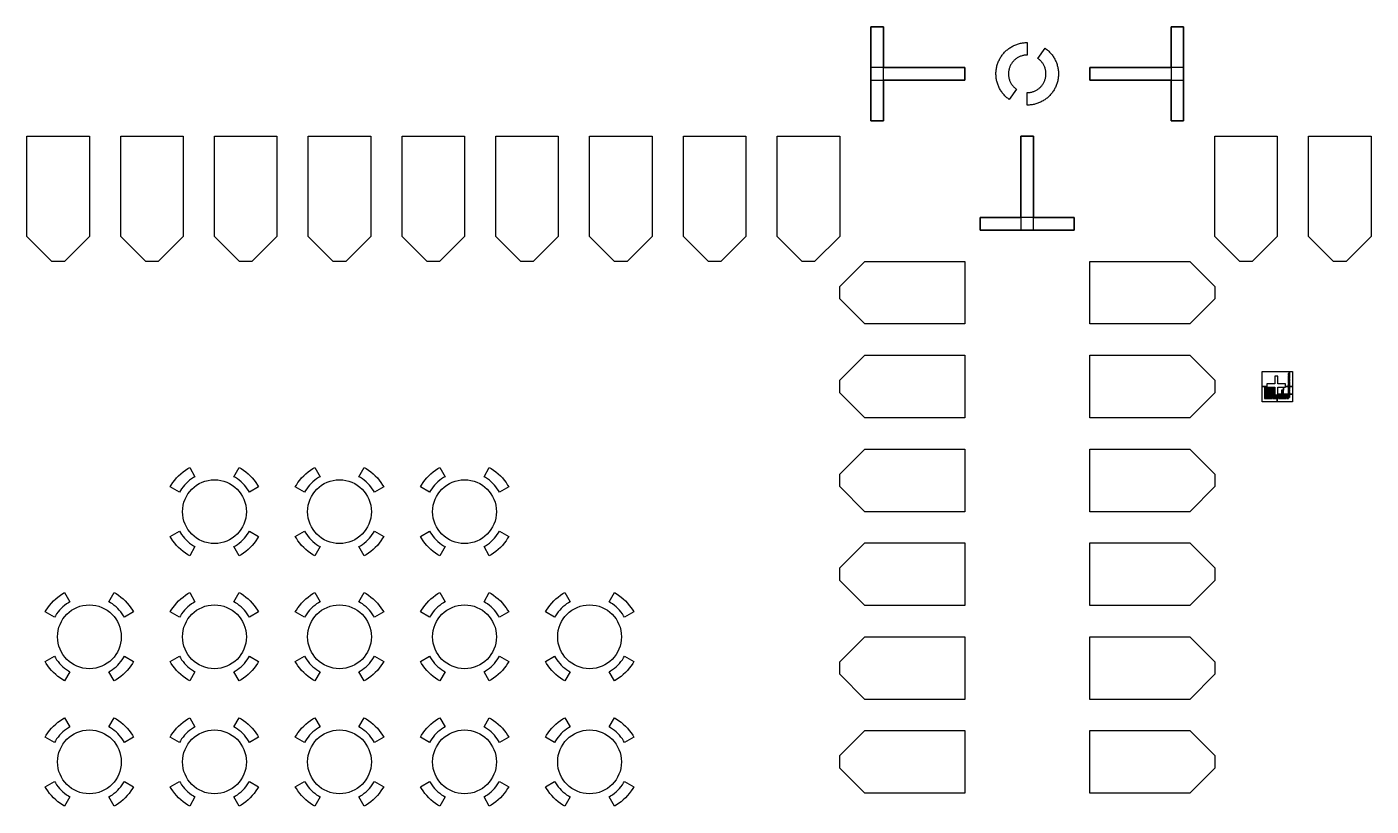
# Model space of a CAD drawing. Extents: x -17000 to 83000, y -61000 to 39000.
# Drawn here: x 6000 to 27500, y -22706 to -10251 of the extents above; entities that cross this region are included whole.
import ezdxf

# ---------------------------------------------------------------- set-up
doc = ezdxf.new("R2010")
doc.units = 0
doc.layers.add('Central Electrodes', color=2, linetype='CONTINUOUS')

# ---------------------------------------------------------------- blocks, each defined once
blk = doc.blocks.new('Half_moon_alignment1')
at = {"layer": 'Central Electrodes'}
for points in [[(-286.79, -409.58), (-299.5, -400.5), (-311.75, -391), (-324, -381), (-335.75, -370.75), (-347, -360), (-358, -349), (-368.75, -337.5), (-379.25, -326), (-389.25, -314), (-398.75, -301.5), (-408, -289), (-417, -276), (-425.25, -263), (-433.25, -249.5), (-441, -236), (-448, -222), (-454.75, -208), (-461, -193.5), (-466.75, -179), (-472.25, -164.5), (-477.25, -149.5), (-481.5, -134.5), (-485.5, -119.5), (-489, -104.25), (-492, -89), (-494.5, -73.5), (-496.75, -58), (-498.25, -42.5), (-499.25, -27), (-500, -11.25), (-500, 4.25), (-499.75, 20), (-498.75, 35.5), (-497.5, 51), (-495.5, 66.5), (-493.25, 82), (-490.5, 97.5), (-487.25, 112.75), (-483.5, 127.75), (-479.25, 143), (-474.5, 157.75), (-469.25, 172.5), (-463.75, 187), (-457.75, 201.5), (-451, 215.75), (-444.25, 229.75), (-436.75, 243.5), (-429, 257), (-420.75, 270.25), (-412, 283.25), (-403, 296), (-393.5, 308.5), (-383.75, 320.5), (-373.5, 332.5), (-363, 344), (-352, 355), (-340.75, 366), (-329.25, 376.5), (-317.25, 386.5), (-305, 396.25), (-292.5, 405.5), (-279.75, 414.5), (-266.5, 423), (-253.25, 431.25), (-239.75, 438.75), (-225.75, 446), (-211.75, 453), (-197.5, 459.25), (-183, 465.25), (-168.5, 470.75), (-153.75, 475.75), (-138.75, 480.5), (-123.75, 484.5), (-108.5, 488), (-93.25, 491.25), (-77.75, 494), (-62.25, 496.25), (-46.75, 497.75), (-31.25, 499), (-15.5, 499.75), (0, 500), (0, 300), (-12, 299.75), (-24, 299), (-36, 297.75), (-48, 296.25), (-59.75, 294), (-71.5, 291.25), (-83.25, 288.25), (-94.75, 284.75), (-106.25, 280.75), (-117.25, 276.25), (-128.25, 271.25), (-139, 265.75), (-149.75, 260), (-160, 253.75), (-170, 247.25), (-179.75, 240.25), (-189.25, 232.75), (-198.5, 225), (-207.5, 216.75), (-216, 208.25), (-224.25, 199.5), (-232, 190.25), (-239.5, 180.75), (-246.5, 171), (-253.25, 161), (-259.5, 150.75), (-265.25, 140.25), (-270.75, 129.5), (-275.75, 118.5), (-280.25, 107.25), (-284.25, 96), (-288, 84.5), (-291, 72.75), (-293.75, 61), (-296, 49.25), (-297.75, 37.25), (-299, 25.25), (-299.75, 13.25), (-300, 1.25), (-299.75, -10.75), (-299.25, -22.75), (-298, -34.75), (-296.25, -46.75), (-294.25, -58.75), (-291.75, -70.5), (-288.5, -82), (-285, -93.5), (-281, -105), (-276.75, -116.25), (-271.75, -127.25), (-266.5, -138), (-260.75, -148.5), (-254.5, -159), (-248, -169), (-241, -178.75), (-233.5, -188.25), (-225.75, -197.5), (-217.75, -206.5), (-209.25, -215), (-200.5, -223.25), (-191.25, -231.25), (-181.75, -238.75), (-172.07, -245.75)], [(0, -500), (0, -300), (12, -299.75), (24, -299), (36, -297.75), (48, -296.25), (59.75, -294), (71.5, -291.25), (83.25, -288.25), (94.75, -284.75), (106.25, -280.75), (117.25, -276.25), (128.25, -271.25), (139, -265.75), (149.75, -260), (160, -253.75), (170, -247.25), (179.75, -240.25), (189.25, -232.75), (198.5, -225), (207.5, -216.75), (216, -208.25), (224.25, -199.5), (232, -190.25), (239.5, -180.75), (246.5, -171), (253.25, -161), (259.5, -150.75), (265.25, -140.25), (270.75, -129.5), (275.75, -118.5), (280.25, -107.25), (284.25, -96), (288, -84.5), (291, -72.75), (293.75, -61), (296, -49.25), (297.75, -37.25), (299, -25.25), (299.75, -13.25), (300, -1.25), (299.75, 10.75), (299.25, 22.75), (298, 34.75), (296.25, 46.75), (294.25, 58.75), (291.75, 70.5), (288.5, 82), (285, 93.5), (281, 105), (276.75, 116.25), (271.75, 127.25), (266.5, 138), (260.75, 148.5), (254.5, 159), (248, 169), (241, 178.75), (233.5, 188.25), (225.75, 197.5), (217.75, 206.5), (209.25, 215), (200.5, 223.25), (191.25, 231.25), (181.75, 238.75), (172.07, 245.75), (286.79, 409.58), (299.5, 400.5), (311.75, 391), (324, 381), (335.75, 370.75), (347, 360), (358, 349), (368.75, 337.5), (379.25, 326), (389.25, 314), (398.75, 301.5), (408, 289), (417, 276), (425.25, 263), (433.25, 249.5), (441, 236), (448, 222), (454.75, 208), (461, 193.5), (466.75, 179), (472.25, 164.5), (477.25, 149.5), (481.5, 134.5), (485.5, 119.5), (489, 104.25), (492, 89), (494.5, 73.5), (496.75, 58), (498.25, 42.5), (499.25, 27), (500, 11.25), (500, -4.25), (499.75, -20), (498.75, -35.5), (497.5, -51), (495.5, -66.5), (493.25, -82), (490.5, -97.5), (487.25, -112.75), (483.5, -127.75), (479.25, -143), (474.5, -157.75), (469.25, -172.5), (463.75, -187), (457.75, -201.5), (451, -215.75), (444.25, -229.75), (436.75, -243.5), (429, -257), (420.75, -270.25), (412, -283.25), (403, -296), (393.5, -308.5), (383.75, -320.5), (373.5, -332.5), (363, -344), (352, -355), (340.75, -366), (329.25, -376.5), (317.25, -386.5), (305, -396.25), (292.5, -405.5), (279.75, -414.5), (266.5, -423), (253.25, -431.25), (239.75, -438.75), (225.75, -446), (211.75, -453), (197.5, -459.25), (183, -465.25), (168.5, -470.75), (153.75, -475.75), (138.75, -480.5), (123.75, -484.5), (108.5, -488), (93.25, -491.25), (77.75, -494), (62.25, -496.25), (46.75, -497.75), (31.25, -499), (15.5, -499.75)]]:
    blk.add_lwpolyline(points, close=True, dxfattribs=at)
blk = doc.blocks.new('BIG_photolith_alignment1')
at = {"layer": 'Central Electrodes'}
for points in [[(-225, -17.5), (-225, 225), (210, 225), (210, 190), (190, 190), (190, 185), (210, 185), (210, 180.5), (190, 180.5), (190, 175.5), (210, 175.5), (210, 171), (190, 171), (190, 166), (210, 166), (210, 161.5), (190, 161.5), (190, 156.5), (210, 156.5), (210, 152), (190, 152), (190, 147), (210, 147), (210, 142.5), (190, 142.5), (190, 137.5), (210, 137.5), (210, 133), (190, 133), (190, 128), (210, 128), (210, 123.5), (190, 123.5), (190, 118.5), (210, 118.5), (210, 114), (190, 114), (190, 109), (210, 109), (210, 104.5), (190, 104.5), (190, 99.5), (210, 99.5), (210, 95), (190, 95), (190, 90), (210, 90), (210, 85.5), (190, 85.5), (190, 80.5), (210, 80.5), (210, 76), (190, 76), (190, 71), (210, 71), (210, 66.5), (190, 66.5), (190, 61.5), (210, 61.5), (210, 57), (190, 57), (190, 52), (210, 52), (210, 47.5), (190, 47.5), (190, 42.5), (210, 42.5), (210, 38), (190, 38), (190, 33), (210, 33), (210, 28.5), (190, 28.5), (190, 23.5), (210, 23.5), (210, 19), (190, 19), (190, 14), (210, 14), (210, 9.5), (190, 9.5), (190, 4.5), (210, 4.5), (210, 0), (185, 0), (185, -5), (210, -5), (210, -9.5), (190, -9.5), (190, -14.5), (210, -14.5), (210, 225), (260, 225), (260, -17.5), (150, -17.5), (150, 25), (25, 25), (25, 150), (-25, 150), (-25, 25), (-150, 25), (-150, -17.5)], [(-225, -260), (-225, -17.5), (-185, -17.5), (-185, -190), (-190, -190), (-190, -210), (-185, -210), (-185, -17.5), (-175.5, -17.5), (-175.5, -190), (-180.5, -190), (-180.5, -210), (-175.5, -210), (-175.5, -17.5), (-166, -17.5), (-166, -190), (-171, -190), (-171, -210), (-166, -210), (-166, -17.5), (-156.5, -17.5), (-156.5, -190), (-161.5, -190), (-161.5, -210), (-156.5, -210), (-156.5, -17.5), (-150, -17.5), (-150, -25), (-147, -25), (-147, -190), (-152, -190), (-152, -210), (-147, -210), (-147, -25), (-137.5, -25), (-137.5, -190), (-142.5, -190), (-142.5, -210), (-137.5, -210), (-137.5, -25), (-128, -25), (-128, -190), (-133, -190), (-133, -210), (-128, -210), (-128, -25), (-118.5, -25), (-118.5, -190), (-123.5, -190), (-123.5, -210), (-118.5, -210), (-118.5, -25), (-109, -25), (-109, -190), (-114, -190), (-114, -210), (-109, -210), (-109, -25), (-99.5, -25), (-99.5, -190), (-104.5, -190), (-104.5, -210), (-99.5, -210), (-99.5, -25), (-90, -25), (-90, -190), (-95, -190), (-95, -210), (-90, -210), (-90, -25), (-80.5, -25), (-80.5, -190), (-85.5, -190), (-85.5, -210), (-80.5, -210), (-80.5, -25), (-71, -25), (-71, -190), (-76, -190), (-76, -210), (-71, -210), (-71, -25), (-61.5, -25), (-61.5, -190), (-66.5, -190), (-66.5, -210), (-61.5, -210), (-61.5, -25), (-52, -25), (-52, -190), (-57, -190), (-57, -210), (-52, -210), (-52, -25), (-42.5, -25), (-42.5, -190), (-47.5, -190), (-47.5, -210), (-42.5, -210), (-42.5, -25), (-33, -25), (-33, -190), (-38, -190), (-38, -210), (-33, -210), (-33, -25), (-25, -25), (-25, -150), (-23.5, -150), (-23.5, -190), (-28.5, -190), (-28.5, -210), (-23.5, -210), (-23.5, -150), (-14, -150), (-14, -190), (-19, -190), (-19, -210), (-14, -210), (-14, -150), (-4.5, -150), (-4.5, -190), (-9.5, -190), (-9.5, -210), (-4.5, -210), (-4.5, -150), (5, -150), (5, -185), (0, -185), (0, -210), (5, -210), (5, -150), (14.5, -150), (14.5, -190), (9.5, -190), (9.5, -210), (14.5, -210), (14.5, -150), (17.5, -150), (17.5, -260)], [(17.5, -260), (17.5, -150), (24, -150), (24, -190), (19, -190), (19, -210), (24, -210), (24, -150), (25, -150), (25, -138.75), (33.5, -138.75), (33.5, -190), (28.5, -190), (28.5, -210), (33.5, -210), (33.5, -138.75), (43, -138.75), (43, -190), (38, -190), (38, -210), (43, -210), (43, -138.75), (52.5, -138.75), (52.5, -190), (47.5, -190), (47.5, -210), (52.5, -210), (52.5, -138.75), (62, -138.75), (62, -190), (57, -190), (57, -210), (62, -210), (62, -138.75), (71.5, -138.75), (71.5, -190), (66.5, -190), (66.5, -210), (71.5, -210), (71.5, -138.75), (81, -138.75), (81, -190), (76, -190), (76, -210), (81, -210), (81, -138.75), (90.5, -138.75), (90.5, -190), (85.5, -190), (85.5, -210), (90.5, -210), (90.5, -138.75), (100, -138.75), (100, -190), (95, -190), (95, -210), (100, -210), (100, -138.75), (109.5, -138.75), (109.5, -190), (104.5, -190), (104.5, -210), (109.5, -210), (109.5, -138.75), (119, -138.75), (119, -190), (114, -190), (114, -210), (119, -210), (119, -138.75), (128.5, -138.75), (128.5, -190), (123.5, -190), (123.5, -210), (128.5, -210), (128.5, -138.75), (138, -138.75), (138, -190), (133, -190), (133, -210), (138, -210), (138, -138.75), (147.5, -138.75), (147.5, -190), (142.5, -190), (142.5, -210), (147.5, -210), (147.5, -138.75), (157, -138.75), (157, -190), (152, -190), (152, -210), (157, -210), (157, -138.75), (166.5, -138.75), (166.5, -190), (161.5, -190), (161.5, -210), (166.5, -210), (166.5, -138.75), (176, -138.75), (176, -190), (171, -190), (171, -210), (176, -210), (176, -138.75), (185.5, -138.75), (185.5, -190), (180.5, -190), (180.5, -210), (185.5, -210), (185.5, -138.75), (210, -138.75), (210, -142.5), (190, -142.5), (190, -147.5), (210, -147.5), (210, -152), (190, -152), (190, -157), (210, -157), (210, -161.5), (190, -161.5), (190, -166.5), (210, -166.5), (210, -171), (190, -171), (190, -176), (210, -176), (210, -180.5), (190, -180.5), (190, -185.5), (210, -185.5), (210, -190), (190, -190), (190, -210), (195, -210), (195, -195), (210, -195), (210, -138.75), (260, -138.75), (260, -260)], [(25, -138.75), (25, -25), (117.5, -25), (117.5, -77.5), (82.5, -77.5), (82.5, -122.5), (117.5, -122.5), (117.5, -25), (150, -25), (150, -17.5), (210, -17.5), (210, -19), (190, -19), (190, -24), (210, -24), (210, -28.5), (190, -28.5), (190, -33.5), (210, -33.5), (210, -38), (190, -38), (190, -43), (210, -43), (210, -47.5), (190, -47.5), (190, -52.5), (210, -52.5), (210, -57), (190, -57), (190, -62), (210, -62), (210, -66.5), (190, -66.5), (190, -71.5), (210, -71.5), (210, -76), (190, -76), (190, -81), (210, -81), (210, -85.5), (190, -85.5), (190, -90.5), (210, -90.5), (210, -95), (190, -95), (190, -100), (210, -100), (210, -104.5), (190, -104.5), (190, -109.5), (210, -109.5), (210, -114), (190, -114), (190, -119), (210, -119), (210, -123.5), (190, -123.5), (190, -128.5), (210, -128.5), (210, -133), (190, -133), (190, -138), (210, -138), (210, -17.5), (260, -17.5), (260, -138.75)], [(92.5, -117.5), (87.5, -112.5), (87.5, -87.5), (92.5, -82.5), (107.5, -82.5), (112.5, -87.5), (112.5, -112.5), (107.5, -117.5), (92.5, -117.5), (92.5, -110), (95, -112.5), (105, -112.5), (107.5, -110), (107.5, -90), (105, -87.5), (95, -87.5), (92.5, -90)]]:
    blk.add_lwpolyline(points, close=True, dxfattribs=at)

msp = doc.modelspace()

# ---------------------------------------------------------------- linework, layer by layer
at = {"layer": 'Central Electrodes'}
for points in [[(19499.865, -11751.916), (19499.865, -10251.916), (19699.865, -10251.916), (19699.865, -10901.916), (20999.865, -10901.916), (20999.865, -11101.916), (19699.865, -11101.916), (19699.865, -11751.916)], [(24300.136, -11750.973), (24300.136, -11100.973), (23000.136, -11100.973), (23000.136, -10900.973), (24300.136, -10900.973), (24300.136, -10250.973), (24500.136, -10250.973), (24500.136, -11750.973)], [(6400, -14000), (6000, -13600), (6000, -12000), (7000, -12000), (7000, -13600), (6600, -14000)], [(7900, -14000), (7500, -13600), (7500, -12000), (8500, -12000), (8500, -13600), (8100, -14000)], [(9400, -14000), (9000, -13600), (9000, -12000), (10000, -12000), (10000, -13600), (9600, -14000)], [(10900, -14000), (10500, -13600), (10500, -12000), (11500, -12000), (11500, -13600), (11100, -14000)], [(12400, -14000), (12000, -13600), (12000, -12000), (13000, -12000), (13000, -13600), (12600, -14000)], [(13900, -14000), (13500, -13600), (13500, -12000), (14500, -12000), (14500, -13600), (14100, -14000)], [(15400, -14000), (15000, -13600), (15000, -12000), (16000, -12000), (16000, -13600), (15600, -14000)], [(16900, -14000), (16500, -13600), (16500, -12000), (17500, -12000), (17500, -13600), (17100, -14000)], [(18400, -14000), (18000, -13600), (18000, -12000), (19000, -12000), (19000, -13600), (18600, -14000)], [(21249.137, -13498.084), (21249.137, -13298.084), (21899.137, -13298.084), (21899.137, -11998.084), (22099.137, -11998.084), (22099.137, -13298.084), (22749.137, -13298.084), (22749.137, -13498.084)], [(25400, -14000), (25000, -13600), (25000, -12000), (26000, -12000), (26000, -13600), (25600, -14000)], [(26900, -14000), (26500, -13600), (26500, -12000), (27500, -12000), (27500, -13600), (27100, -14000)], [(19400, -15000), (19000, -14600), (19000, -14400), (19400, -14000), (21000, -14000), (21000, -15000)], [(23000, -15000), (23000, -14000), (24600, -14000), (25000, -14400), (25000, -14600), (24600, -15000)], [(19400, -16500), (19000, -16100), (19000, -15900), (19400, -15500), (21000, -15500), (21000, -16500)], [(23000, -16500), (23000, -15500), (24600, -15500), (25000, -15900), (25000, -16100), (24600, -16500)], [(19400, -18000), (19000, -17600), (19000, -17400), (19400, -17000), (21000, -17000), (21000, -18000)], [(23000, -18000), (23000, -17000), (24600, -17000), (25000, -17400), (25000, -17600), (24600, -18000)], [(8440.743, -17688.66), (8293.52, -17603.66), (8310.303, -17574.589), (8336.206, -17535.206), (8364.354, -17497.398), (8394.654, -17461.287), (8427.001, -17427.001), (8461.287, -17394.654), (8497.398, -17364.354), (8535.206, -17336.207), (8574.589, -17310.303), (8603.66, -17293.52), (8688.66, -17440.743), (8663.873, -17455.055), (8632.757, -17475.521), (8602.879, -17497.763), (8574.351, -17521.701), (8547.26, -17547.26), (8521.701, -17574.351), (8497.763, -17602.879), (8475.52, -17632.757), (8455.055, -17663.873)], [(9559.257, -17688.66), (9544.945, -17663.873), (9524.479, -17632.757), (9502.237, -17602.879), (9478.299, -17574.351), (9452.74, -17547.26), (9425.649, -17521.701), (9397.121, -17497.763), (9367.243, -17475.521), (9336.127, -17455.055), (9311.34, -17440.743), (9396.34, -17293.52), (9425.411, -17310.303), (9464.794, -17336.207), (9502.602, -17364.354), (9538.713, -17394.654), (9572.999, -17427.001), (9605.346, -17461.287), (9635.646, -17497.398), (9663.793, -17535.206), (9689.697, -17574.589), (9706.48, -17603.66)], [(10440.743, -17688.66), (10293.52, -17603.66), (10310.303, -17574.589), (10336.206, -17535.206), (10364.354, -17497.398), (10394.654, -17461.287), (10427.001, -17427.001), (10461.287, -17394.654), (10497.398, -17364.354), (10535.206, -17336.207), (10574.589, -17310.303), (10603.66, -17293.52), (10688.66, -17440.743), (10663.873, -17455.055), (10632.757, -17475.521), (10602.879, -17497.763), (10574.351, -17521.701), (10547.26, -17547.26), (10521.701, -17574.351), (10497.763, -17602.879), (10475.52, -17632.757), (10455.055, -17663.873)], [(11559.257, -17688.66), (11544.945, -17663.873), (11524.479, -17632.757), (11502.237, -17602.879), (11478.299, -17574.351), (11452.74, -17547.26), (11425.649, -17521.701), (11397.121, -17497.763), (11367.243, -17475.521), (11336.127, -17455.055), (11311.34, -17440.743), (11396.34, -17293.52), (11425.411, -17310.303), (11464.794, -17336.207), (11502.602, -17364.354), (11538.713, -17394.654), (11572.999, -17427.001), (11605.346, -17461.287), (11635.646, -17497.398), (11663.793, -17535.206), (11689.697, -17574.589), (11706.48, -17603.66)], [(12440.743, -17688.66), (12293.52, -17603.66), (12310.303, -17574.589), (12336.207, -17535.206), (12364.354, -17497.398), (12394.654, -17461.287), (12427.001, -17427.001), (12461.287, -17394.654), (12497.398, -17364.354), (12535.206, -17336.207), (12574.589, -17310.303), (12603.66, -17293.52), (12688.66, -17440.743), (12663.873, -17455.055), (12632.757, -17475.521), (12602.879, -17497.763), (12574.351, -17521.701), (12547.26, -17547.26), (12521.701, -17574.351), (12497.763, -17602.879), (12475.521, -17632.757), (12455.055, -17663.873)], [(13559.257, -17688.66), (13544.945, -17663.873), (13524.479, -17632.757), (13502.237, -17602.879), (13478.299, -17574.351), (13452.74, -17547.26), (13425.649, -17521.701), (13397.121, -17497.763), (13367.243, -17475.521), (13336.127, -17455.055), (13311.34, -17440.743), (13396.34, -17293.52), (13425.411, -17310.303), (13464.794, -17336.207), (13502.602, -17364.354), (13538.713, -17394.654), (13572.999, -17427.001), (13605.346, -17461.287), (13635.646, -17497.398), (13663.793, -17535.206), (13689.697, -17574.589), (13706.48, -17603.66)], [(8603.66, -18706.48), (8574.589, -18689.697), (8535.206, -18663.793), (8497.398, -18635.646), (8461.287, -18605.346), (8427.001, -18572.999), (8394.654, -18538.713), (8364.354, -18502.602), (8336.206, -18464.794), (8310.303, -18425.411), (8293.52, -18396.34), (8440.743, -18311.34), (8455.055, -18336.127), (8475.52, -18367.243), (8497.763, -18397.121), (8521.701, -18425.649), (8547.26, -18452.74), (8574.351, -18478.299), (8602.879, -18502.237), (8632.757, -18524.479), (8663.873, -18544.945), (8688.66, -18559.257)], [(9396.339, -18706.48), (9311.34, -18559.257), (9336.127, -18544.945), (9367.243, -18524.479), (9397.121, -18502.237), (9425.649, -18478.299), (9452.74, -18452.74), (9478.299, -18425.649), (9502.237, -18397.121), (9524.479, -18367.243), (9544.945, -18336.127), (9559.257, -18311.34), (9706.48, -18396.34), (9689.697, -18425.411), (9663.793, -18464.794), (9635.646, -18502.602), (9605.346, -18538.713), (9572.999, -18572.999), (9538.713, -18605.346), (9502.602, -18635.646), (9464.794, -18663.793), (9425.411, -18689.697)], [(10603.66, -18706.48), (10574.589, -18689.697), (10535.206, -18663.793), (10497.398, -18635.646), (10461.287, -18605.346), (10427.001, -18572.999), (10394.654, -18538.713), (10364.354, -18502.602), (10336.206, -18464.794), (10310.303, -18425.411), (10293.52, -18396.34), (10440.743, -18311.34), (10455.055, -18336.127), (10475.52, -18367.243), (10497.763, -18397.121), (10521.701, -18425.649), (10547.26, -18452.74), (10574.351, -18478.299), (10602.879, -18502.237), (10632.757, -18524.479), (10663.873, -18544.945), (10688.66, -18559.257)], [(11396.34, -18706.48), (11311.34, -18559.257), (11336.127, -18544.945), (11367.243, -18524.479), (11397.121, -18502.237), (11425.649, -18478.299), (11452.74, -18452.74), (11478.299, -18425.649), (11502.237, -18397.121), (11524.479, -18367.243), (11544.945, -18336.127), (11559.257, -18311.34), (11706.48, -18396.34), (11689.697, -18425.411), (11663.793, -18464.794), (11635.646, -18502.602), (11605.346, -18538.713), (11572.999, -18572.999), (11538.713, -18605.346), (11502.602, -18635.646), (11464.794, -18663.793), (11425.411, -18689.697)], [(12603.66, -18706.48), (12574.589, -18689.697), (12535.206, -18663.793), (12497.398, -18635.646), (12461.287, -18605.346), (12427.001, -18572.999), (12394.654, -18538.713), (12364.354, -18502.602), (12336.207, -18464.794), (12310.303, -18425.411), (12293.52, -18396.34), (12440.743, -18311.34), (12455.055, -18336.127), (12475.521, -18367.243), (12497.763, -18397.121), (12521.701, -18425.649), (12547.26, -18452.74), (12574.351, -18478.299), (12602.879, -18502.237), (12632.757, -18524.479), (12663.873, -18544.945), (12688.66, -18559.257)], [(13396.34, -18706.48), (13311.34, -18559.257), (13336.127, -18544.945), (13367.243, -18524.479), (13397.121, -18502.237), (13425.649, -18478.299), (13452.74, -18452.74), (13478.299, -18425.649), (13502.237, -18397.121), (13524.479, -18367.243), (13544.945, -18336.127), (13559.257, -18311.34), (13706.48, -18396.34), (13689.697, -18425.411), (13663.793, -18464.794), (13635.646, -18502.602), (13605.346, -18538.713), (13572.999, -18572.999), (13538.713, -18605.346), (13502.602, -18635.646), (13464.794, -18663.793), (13425.411, -18689.697)], [(19400, -19500), (19000, -19100), (19000, -18900), (19400, -18500), (21000, -18500), (21000, -19500)], [(23000, -19500), (23000, -18500), (24600, -18500), (25000, -18900), (25000, -19100), (24600, -19500)], [(6440.743, -19688.66), (6293.52, -19603.66), (6310.303, -19574.589), (6336.206, -19535.206), (6364.354, -19497.398), (6394.654, -19461.287), (6427.001, -19427.001), (6461.287, -19394.654), (6497.398, -19364.354), (6535.206, -19336.207), (6574.589, -19310.303), (6603.66, -19293.52), (6688.66, -19440.743), (6663.873, -19455.055), (6632.757, -19475.521), (6602.879, -19497.763), (6574.351, -19521.701), (6547.26, -19547.26), (6521.701, -19574.351), (6497.763, -19602.879), (6475.52, -19632.757), (6455.055, -19663.873)], [(7559.257, -19688.66), (7544.945, -19663.873), (7524.479, -19632.757), (7502.237, -19602.879), (7478.299, -19574.351), (7452.74, -19547.26), (7425.649, -19521.701), (7397.121, -19497.763), (7367.243, -19475.521), (7336.127, -19455.055), (7311.34, -19440.743), (7396.34, -19293.52), (7425.411, -19310.303), (7464.794, -19336.207), (7502.602, -19364.354), (7538.713, -19394.654), (7572.999, -19427.001), (7605.346, -19461.287), (7635.646, -19497.398), (7663.793, -19535.206), (7689.697, -19574.589), (7706.48, -19603.66)], [(8440.743, -19688.66), (8293.52, -19603.66), (8310.303, -19574.589), (8336.206, -19535.206), (8364.354, -19497.398), (8394.654, -19461.287), (8427.001, -19427.001), (8461.287, -19394.654), (8497.398, -19364.354), (8535.206, -19336.207), (8574.589, -19310.303), (8603.66, -19293.52), (8688.66, -19440.743), (8663.873, -19455.055), (8632.757, -19475.521), (8602.879, -19497.763), (8574.351, -19521.701), (8547.26, -19547.26), (8521.701, -19574.351), (8497.763, -19602.879), (8475.52, -19632.757), (8455.055, -19663.873)], [(9559.257, -19688.66), (9544.945, -19663.873), (9524.479, -19632.757), (9502.237, -19602.879), (9478.299, -19574.351), (9452.74, -19547.26), (9425.649, -19521.701), (9397.121, -19497.763), (9367.243, -19475.521), (9336.127, -19455.055), (9311.34, -19440.743), (9396.34, -19293.52), (9425.411, -19310.303), (9464.794, -19336.207), (9502.602, -19364.354), (9538.713, -19394.654), (9572.999, -19427.001), (9605.346, -19461.287), (9635.646, -19497.398), (9663.793, -19535.206), (9689.697, -19574.589), (9706.48, -19603.66)], [(10440.743, -19688.66), (10293.52, -19603.66), (10310.303, -19574.589), (10336.206, -19535.206), (10364.354, -19497.398), (10394.654, -19461.287), (10427.001, -19427.001), (10461.287, -19394.654), (10497.398, -19364.354), (10535.206, -19336.207), (10574.589, -19310.303), (10603.66, -19293.52), (10688.66, -19440.743), (10663.873, -19455.055), (10632.757, -19475.521), (10602.879, -19497.763), (10574.351, -19521.701), (10547.26, -19547.26), (10521.701, -19574.351), (10497.763, -19602.879), (10475.52, -19632.757), (10455.055, -19663.873)], [(11559.257, -19688.66), (11544.945, -19663.873), (11524.479, -19632.757), (11502.237, -19602.879), (11478.299, -19574.351), (11452.74, -19547.26), (11425.649, -19521.701), (11397.121, -19497.763), (11367.243, -19475.521), (11336.127, -19455.055), (11311.34, -19440.743), (11396.34, -19293.52), (11425.411, -19310.303), (11464.794, -19336.207), (11502.602, -19364.354), (11538.713, -19394.654), (11572.999, -19427.001), (11605.346, -19461.287), (11635.646, -19497.398), (11663.793, -19535.206), (11689.697, -19574.589), (11706.48, -19603.66)], [(12440.743, -19688.66), (12293.52, -19603.66), (12310.303, -19574.589), (12336.207, -19535.206), (12364.354, -19497.398), (12394.654, -19461.287), (12427.001, -19427.001), (12461.287, -19394.654), (12497.398, -19364.354), (12535.206, -19336.207), (12574.589, -19310.303), (12603.66, -19293.52), (12688.66, -19440.743), (12663.873, -19455.055), (12632.757, -19475.521), (12602.879, -19497.763), (12574.351, -19521.701), (12547.26, -19547.26), (12521.701, -19574.351), (12497.763, -19602.879), (12475.521, -19632.757), (12455.055, -19663.873)], [(13559.257, -19688.66), (13544.945, -19663.873), (13524.479, -19632.757), (13502.237, -19602.879), (13478.299, -19574.351), (13452.74, -19547.26), (13425.649, -19521.701), (13397.121, -19497.763), (13367.243, -19475.521), (13336.127, -19455.055), (13311.34, -19440.743), (13396.34, -19293.52), (13425.411, -19310.303), (13464.794, -19336.207), (13502.602, -19364.354), (13538.713, -19394.654), (13572.999, -19427.001), (13605.346, -19461.287), (13635.646, -19497.398), (13663.793, -19535.206), (13689.697, -19574.589), (13706.48, -19603.66)], [(14440.743, -19688.66), (14293.52, -19603.66), (14310.303, -19574.589), (14336.207, -19535.206), (14364.354, -19497.398), (14394.654, -19461.287), (14427.001, -19427.001), (14461.287, -19394.654), (14497.398, -19364.354), (14535.206, -19336.207), (14574.589, -19310.303), (14603.66, -19293.52), (14688.66, -19440.743), (14663.873, -19455.055), (14632.757, -19475.521), (14602.879, -19497.763), (14574.351, -19521.701), (14547.26, -19547.26), (14521.701, -19574.351), (14497.763, -19602.879), (14475.521, -19632.757), (14455.055, -19663.873)], [(15559.257, -19688.66), (15544.945, -19663.873), (15524.479, -19632.757), (15502.237, -19602.879), (15478.299, -19574.351), (15452.74, -19547.26), (15425.649, -19521.701), (15397.121, -19497.763), (15367.243, -19475.521), (15336.127, -19455.055), (15311.34, -19440.743), (15396.34, -19293.52), (15425.411, -19310.303), (15464.794, -19336.207), (15502.602, -19364.354), (15538.713, -19394.654), (15572.999, -19427.001), (15605.346, -19461.287), (15635.646, -19497.398), (15663.793, -19535.206), (15689.697, -19574.589), (15706.48, -19603.66)], [(19400, -21000), (19000, -20600), (19000, -20400), (19400, -20000), (21000, -20000), (21000, -21000)], [(23000, -21000), (23000, -20000), (24600, -20000), (25000, -20400), (25000, -20600), (24600, -21000)], [(6603.66, -20706.48), (6574.589, -20689.697), (6535.206, -20663.793), (6497.398, -20635.646), (6461.287, -20605.346), (6427.001, -20572.999), (6394.654, -20538.713), (6364.354, -20502.602), (6336.206, -20464.794), (6310.303, -20425.411), (6293.52, -20396.34), (6440.743, -20311.34), (6455.055, -20336.127), (6475.52, -20367.243), (6497.763, -20397.121), (6521.701, -20425.649), (6547.26, -20452.74), (6574.351, -20478.299), (6602.879, -20502.237), (6632.757, -20524.479), (6663.873, -20544.945), (6688.66, -20559.257)], [(7396.339, -20706.48), (7311.34, -20559.257), (7336.127, -20544.945), (7367.243, -20524.479), (7397.121, -20502.237), (7425.649, -20478.299), (7452.74, -20452.74), (7478.299, -20425.649), (7502.237, -20397.121), (7524.479, -20367.243), (7544.945, -20336.127), (7559.257, -20311.34), (7706.48, -20396.34), (7689.697, -20425.411), (7663.793, -20464.794), (7635.646, -20502.602), (7605.346, -20538.713), (7572.999, -20572.999), (7538.713, -20605.346), (7502.602, -20635.646), (7464.794, -20663.793), (7425.411, -20689.697)], [(8603.66, -20706.48), (8574.589, -20689.697), (8535.206, -20663.793), (8497.398, -20635.646), (8461.287, -20605.346), (8427.001, -20572.999), (8394.654, -20538.713), (8364.354, -20502.602), (8336.206, -20464.794), (8310.303, -20425.411), (8293.52, -20396.34), (8440.743, -20311.34), (8455.055, -20336.127), (8475.52, -20367.243), (8497.763, -20397.121), (8521.701, -20425.649), (8547.26, -20452.74), (8574.351, -20478.299), (8602.879, -20502.237), (8632.757, -20524.479), (8663.873, -20544.945), (8688.66, -20559.257)], [(9396.339, -20706.48), (9311.34, -20559.257), (9336.127, -20544.945), (9367.243, -20524.479), (9397.121, -20502.237), (9425.649, -20478.299), (9452.74, -20452.74), (9478.299, -20425.649), (9502.237, -20397.121), (9524.479, -20367.243), (9544.945, -20336.127), (9559.257, -20311.34), (9706.48, -20396.34), (9689.697, -20425.411), (9663.793, -20464.794), (9635.646, -20502.602), (9605.346, -20538.713), (9572.999, -20572.999), (9538.713, -20605.346), (9502.602, -20635.646), (9464.794, -20663.793), (9425.411, -20689.697)], [(10603.66, -20706.48), (10574.589, -20689.697), (10535.206, -20663.793), (10497.398, -20635.646), (10461.287, -20605.346), (10427.001, -20572.999), (10394.654, -20538.713), (10364.354, -20502.602), (10336.206, -20464.794), (10310.303, -20425.411), (10293.52, -20396.34), (10440.743, -20311.34), (10455.055, -20336.127), (10475.52, -20367.243), (10497.763, -20397.121), (10521.701, -20425.649), (10547.26, -20452.74), (10574.351, -20478.299), (10602.879, -20502.237), (10632.757, -20524.479), (10663.873, -20544.945), (10688.66, -20559.257)], [(11396.34, -20706.48), (11311.34, -20559.257), (11336.127, -20544.945), (11367.243, -20524.479), (11397.121, -20502.237), (11425.649, -20478.299), (11452.74, -20452.74), (11478.299, -20425.649), (11502.237, -20397.121), (11524.479, -20367.243), (11544.945, -20336.127), (11559.257, -20311.34), (11706.48, -20396.34), (11689.697, -20425.411), (11663.793, -20464.794), (11635.646, -20502.602), (11605.346, -20538.713), (11572.999, -20572.999), (11538.713, -20605.346), (11502.602, -20635.646), (11464.794, -20663.793), (11425.411, -20689.697)], [(12603.66, -20706.48), (12574.589, -20689.697), (12535.206, -20663.793), (12497.398, -20635.646), (12461.287, -20605.346), (12427.001, -20572.999), (12394.654, -20538.713), (12364.354, -20502.602), (12336.207, -20464.794), (12310.303, -20425.411), (12293.52, -20396.34), (12440.743, -20311.34), (12455.055, -20336.127), (12475.521, -20367.243), (12497.763, -20397.121), (12521.701, -20425.649), (12547.26, -20452.74), (12574.351, -20478.299), (12602.879, -20502.237), (12632.757, -20524.479), (12663.873, -20544.945), (12688.66, -20559.257)], [(13396.34, -20706.48), (13311.34, -20559.257), (13336.127, -20544.945), (13367.243, -20524.479), (13397.121, -20502.237), (13425.649, -20478.299), (13452.74, -20452.74), (13478.299, -20425.649), (13502.237, -20397.121), (13524.479, -20367.243), (13544.945, -20336.127), (13559.257, -20311.34), (13706.48, -20396.34), (13689.697, -20425.411), (13663.793, -20464.794), (13635.646, -20502.602), (13605.346, -20538.713), (13572.999, -20572.999), (13538.713, -20605.346), (13502.602, -20635.646), (13464.794, -20663.793), (13425.411, -20689.697)], [(14603.66, -20706.48), (14574.589, -20689.697), (14535.206, -20663.793), (14497.398, -20635.646), (14461.287, -20605.346), (14427.001, -20572.999), (14394.654, -20538.713), (14364.354, -20502.602), (14336.207, -20464.794), (14310.303, -20425.411), (14293.52, -20396.34), (14440.743, -20311.34), (14455.055, -20336.127), (14475.521, -20367.243), (14497.763, -20397.121), (14521.701, -20425.649), (14547.26, -20452.74), (14574.351, -20478.299), (14602.879, -20502.237), (14632.757, -20524.479), (14663.873, -20544.945), (14688.66, -20559.257)], [(15396.34, -20706.48), (15311.34, -20559.257), (15336.127, -20544.945), (15367.243, -20524.479), (15397.121, -20502.237), (15425.649, -20478.299), (15452.74, -20452.74), (15478.299, -20425.649), (15502.237, -20397.121), (15524.479, -20367.243), (15544.945, -20336.127), (15559.257, -20311.34), (15706.48, -20396.34), (15689.697, -20425.411), (15663.793, -20464.794), (15635.646, -20502.602), (15605.346, -20538.713), (15572.999, -20572.999), (15538.713, -20605.346), (15502.602, -20635.646), (15464.794, -20663.793), (15425.411, -20689.697)], [(6440.743, -21688.66), (6293.52, -21603.66), (6310.303, -21574.589), (6336.206, -21535.206), (6364.354, -21497.398), (6394.654, -21461.287), (6427.001, -21427.001), (6461.287, -21394.654), (6497.398, -21364.354), (6535.206, -21336.207), (6574.589, -21310.303), (6603.66, -21293.52), (6688.66, -21440.743), (6663.873, -21455.055), (6632.757, -21475.521), (6602.879, -21497.763), (6574.351, -21521.701), (6547.26, -21547.26), (6521.701, -21574.351), (6497.763, -21602.879), (6475.52, -21632.757), (6455.055, -21663.873)], [(7559.257, -21688.66), (7544.945, -21663.873), (7524.479, -21632.757), (7502.237, -21602.879), (7478.299, -21574.351), (7452.74, -21547.26), (7425.649, -21521.701), (7397.121, -21497.763), (7367.243, -21475.521), (7336.127, -21455.055), (7311.34, -21440.743), (7396.34, -21293.52), (7425.411, -21310.303), (7464.794, -21336.207), (7502.602, -21364.354), (7538.713, -21394.654), (7572.999, -21427.001), (7605.346, -21461.287), (7635.646, -21497.398), (7663.793, -21535.206), (7689.697, -21574.589), (7706.48, -21603.66)], [(8440.743, -21688.66), (8293.52, -21603.66), (8310.303, -21574.589), (8336.206, -21535.206), (8364.354, -21497.398), (8394.654, -21461.287), (8427.001, -21427.001), (8461.287, -21394.654), (8497.398, -21364.354), (8535.206, -21336.207), (8574.589, -21310.303), (8603.66, -21293.52), (8688.66, -21440.743), (8663.873, -21455.055), (8632.757, -21475.521), (8602.879, -21497.763), (8574.351, -21521.701), (8547.26, -21547.26), (8521.701, -21574.351), (8497.763, -21602.879), (8475.52, -21632.757), (8455.055, -21663.873)], [(9559.257, -21688.66), (9544.945, -21663.873), (9524.479, -21632.757), (9502.237, -21602.879), (9478.299, -21574.351), (9452.74, -21547.26), (9425.649, -21521.701), (9397.121, -21497.763), (9367.243, -21475.521), (9336.127, -21455.055), (9311.34, -21440.743), (9396.34, -21293.52), (9425.411, -21310.303), (9464.794, -21336.207), (9502.602, -21364.354), (9538.713, -21394.654), (9572.999, -21427.001), (9605.346, -21461.287), (9635.646, -21497.398), (9663.793, -21535.206), (9689.697, -21574.589), (9706.48, -21603.66)], [(10440.743, -21688.66), (10293.52, -21603.66), (10310.303, -21574.589), (10336.206, -21535.206), (10364.354, -21497.398), (10394.654, -21461.287), (10427.001, -21427.001), (10461.287, -21394.654), (10497.398, -21364.354), (10535.206, -21336.207), (10574.589, -21310.303), (10603.66, -21293.52), (10688.66, -21440.743), (10663.873, -21455.055), (10632.757, -21475.521), (10602.879, -21497.763), (10574.351, -21521.701), (10547.26, -21547.26), (10521.701, -21574.351), (10497.763, -21602.879), (10475.52, -21632.757), (10455.055, -21663.873)], [(11559.257, -21688.66), (11544.945, -21663.873), (11524.479, -21632.757), (11502.237, -21602.879), (11478.299, -21574.351), (11452.74, -21547.26), (11425.649, -21521.701), (11397.121, -21497.763), (11367.243, -21475.521), (11336.127, -21455.055), (11311.34, -21440.743), (11396.34, -21293.52), (11425.411, -21310.303), (11464.794, -21336.207), (11502.602, -21364.354), (11538.713, -21394.654), (11572.999, -21427.001), (11605.346, -21461.287), (11635.646, -21497.398), (11663.793, -21535.206), (11689.697, -21574.589), (11706.48, -21603.66)], [(12440.743, -21688.66), (12293.52, -21603.66), (12310.303, -21574.589), (12336.207, -21535.206), (12364.354, -21497.398), (12394.654, -21461.287), (12427.001, -21427.001), (12461.287, -21394.654), (12497.398, -21364.354), (12535.206, -21336.207), (12574.589, -21310.303), (12603.66, -21293.52), (12688.66, -21440.743), (12663.873, -21455.055), (12632.757, -21475.521), (12602.879, -21497.763), (12574.351, -21521.701), (12547.26, -21547.26), (12521.701, -21574.351), (12497.763, -21602.879), (12475.521, -21632.757), (12455.055, -21663.873)], [(13559.257, -21688.66), (13544.945, -21663.873), (13524.479, -21632.757), (13502.237, -21602.879), (13478.299, -21574.351), (13452.74, -21547.26), (13425.649, -21521.701), (13397.121, -21497.763), (13367.243, -21475.521), (13336.127, -21455.055), (13311.34, -21440.743), (13396.34, -21293.52), (13425.411, -21310.303), (13464.794, -21336.207), (13502.602, -21364.354), (13538.713, -21394.654), (13572.999, -21427.001), (13605.346, -21461.287), (13635.646, -21497.398), (13663.793, -21535.206), (13689.697, -21574.589), (13706.48, -21603.66)], [(14440.743, -21688.66), (14293.52, -21603.66), (14310.303, -21574.589), (14336.207, -21535.206), (14364.354, -21497.398), (14394.654, -21461.287), (14427.001, -21427.001), (14461.287, -21394.654), (14497.398, -21364.354), (14535.206, -21336.207), (14574.589, -21310.303), (14603.66, -21293.52), (14688.66, -21440.743), (14663.873, -21455.055), (14632.757, -21475.521), (14602.879, -21497.763), (14574.351, -21521.701), (14547.26, -21547.26), (14521.701, -21574.351), (14497.763, -21602.879), (14475.521, -21632.757), (14455.055, -21663.873)], [(15559.257, -21688.66), (15544.945, -21663.873), (15524.479, -21632.757), (15502.237, -21602.879), (15478.299, -21574.351), (15452.74, -21547.26), (15425.649, -21521.701), (15397.121, -21497.763), (15367.243, -21475.521), (15336.127, -21455.055), (15311.34, -21440.743), (15396.34, -21293.52), (15425.411, -21310.303), (15464.794, -21336.207), (15502.602, -21364.354), (15538.713, -21394.654), (15572.999, -21427.001), (15605.346, -21461.287), (15635.646, -21497.398), (15663.793, -21535.206), (15689.697, -21574.589), (15706.48, -21603.66)], [(19400, -22500), (19000, -22100), (19000, -21900), (19400, -21500), (21000, -21500), (21000, -22500)], [(23000, -22500), (23000, -21500), (24600, -21500), (25000, -21900), (25000, -22100), (24600, -22500)], [(6603.66, -22706.48), (6574.589, -22689.697), (6535.206, -22663.793), (6497.398, -22635.646), (6461.287, -22605.346), (6427.001, -22572.999), (6394.654, -22538.713), (6364.354, -22502.602), (6336.206, -22464.794), (6310.303, -22425.411), (6293.52, -22396.34), (6440.743, -22311.34), (6455.055, -22336.127), (6475.52, -22367.243), (6497.763, -22397.121), (6521.701, -22425.649), (6547.26, -22452.74), (6574.351, -22478.299), (6602.879, -22502.237), (6632.757, -22524.479), (6663.873, -22544.945), (6688.66, -22559.257)], [(7396.339, -22706.48), (7311.34, -22559.257), (7336.127, -22544.945), (7367.243, -22524.479), (7397.121, -22502.237), (7425.649, -22478.299), (7452.74, -22452.74), (7478.299, -22425.649), (7502.237, -22397.121), (7524.479, -22367.243), (7544.945, -22336.127), (7559.257, -22311.34), (7706.48, -22396.34), (7689.697, -22425.411), (7663.793, -22464.794), (7635.646, -22502.602), (7605.346, -22538.713), (7572.999, -22572.999), (7538.713, -22605.346), (7502.602, -22635.646), (7464.794, -22663.793), (7425.411, -22689.697)], [(8603.66, -22706.48), (8574.589, -22689.697), (8535.206, -22663.793), (8497.398, -22635.646), (8461.287, -22605.346), (8427.001, -22572.999), (8394.654, -22538.713), (8364.354, -22502.602), (8336.206, -22464.794), (8310.303, -22425.411), (8293.52, -22396.34), (8440.743, -22311.34), (8455.055, -22336.127), (8475.52, -22367.243), (8497.763, -22397.121), (8521.701, -22425.649), (8547.26, -22452.74), (8574.351, -22478.299), (8602.879, -22502.237), (8632.757, -22524.479), (8663.873, -22544.945), (8688.66, -22559.257)], [(9396.339, -22706.48), (9311.34, -22559.257), (9336.127, -22544.945), (9367.243, -22524.479), (9397.121, -22502.237), (9425.649, -22478.299), (9452.74, -22452.74), (9478.299, -22425.649), (9502.237, -22397.121), (9524.479, -22367.243), (9544.945, -22336.127), (9559.257, -22311.34), (9706.48, -22396.34), (9689.697, -22425.411), (9663.793, -22464.794), (9635.646, -22502.602), (9605.346, -22538.713), (9572.999, -22572.999), (9538.713, -22605.346), (9502.602, -22635.646), (9464.794, -22663.793), (9425.411, -22689.697)], [(10603.66, -22706.48), (10574.589, -22689.697), (10535.206, -22663.793), (10497.398, -22635.646), (10461.287, -22605.346), (10427.001, -22572.999), (10394.654, -22538.713), (10364.354, -22502.602), (10336.206, -22464.794), (10310.303, -22425.411), (10293.52, -22396.34), (10440.743, -22311.34), (10455.055, -22336.127), (10475.52, -22367.243), (10497.763, -22397.121), (10521.701, -22425.649), (10547.26, -22452.74), (10574.351, -22478.299), (10602.879, -22502.237), (10632.757, -22524.479), (10663.873, -22544.945), (10688.66, -22559.257)], [(11396.34, -22706.48), (11311.34, -22559.257), (11336.127, -22544.945), (11367.243, -22524.479), (11397.121, -22502.237), (11425.649, -22478.299), (11452.74, -22452.74), (11478.299, -22425.649), (11502.237, -22397.121), (11524.479, -22367.243), (11544.945, -22336.127), (11559.257, -22311.34), (11706.48, -22396.34), (11689.697, -22425.411), (11663.793, -22464.794), (11635.646, -22502.602), (11605.346, -22538.713), (11572.999, -22572.999), (11538.713, -22605.346), (11502.602, -22635.646), (11464.794, -22663.793), (11425.411, -22689.697)], [(12603.66, -22706.48), (12574.589, -22689.697), (12535.206, -22663.793), (12497.398, -22635.646), (12461.287, -22605.346), (12427.001, -22572.999), (12394.654, -22538.713), (12364.354, -22502.602), (12336.207, -22464.794), (12310.303, -22425.411), (12293.52, -22396.34), (12440.743, -22311.34), (12455.055, -22336.127), (12475.521, -22367.243), (12497.763, -22397.121), (12521.701, -22425.649), (12547.26, -22452.74), (12574.351, -22478.299), (12602.879, -22502.237), (12632.757, -22524.479), (12663.873, -22544.945), (12688.66, -22559.257)], [(13396.34, -22706.48), (13311.34, -22559.257), (13336.127, -22544.945), (13367.243, -22524.479), (13397.121, -22502.237), (13425.649, -22478.299), (13452.74, -22452.74), (13478.299, -22425.649), (13502.237, -22397.121), (13524.479, -22367.243), (13544.945, -22336.127), (13559.257, -22311.34), (13706.48, -22396.34), (13689.697, -22425.411), (13663.793, -22464.794), (13635.646, -22502.602), (13605.346, -22538.713), (13572.999, -22572.999), (13538.713, -22605.346), (13502.602, -22635.646), (13464.794, -22663.793), (13425.411, -22689.697)], [(14603.66, -22706.48), (14574.589, -22689.697), (14535.206, -22663.793), (14497.398, -22635.646), (14461.287, -22605.346), (14427.001, -22572.999), (14394.654, -22538.713), (14364.354, -22502.602), (14336.207, -22464.794), (14310.303, -22425.411), (14293.52, -22396.34), (14440.743, -22311.34), (14455.055, -22336.127), (14475.521, -22367.243), (14497.763, -22397.121), (14521.701, -22425.649), (14547.26, -22452.74), (14574.351, -22478.299), (14602.879, -22502.237), (14632.757, -22524.479), (14663.873, -22544.945), (14688.66, -22559.257)], [(15396.34, -22706.48), (15311.34, -22559.257), (15336.127, -22544.945), (15367.243, -22524.479), (15397.121, -22502.237), (15425.649, -22478.299), (15452.74, -22452.74), (15478.299, -22425.649), (15502.237, -22397.121), (15524.479, -22367.243), (15544.945, -22336.127), (15559.257, -22311.34), (15706.48, -22396.34), (15689.697, -22425.411), (15663.793, -22464.794), (15635.646, -22502.602), (15605.346, -22538.713), (15572.999, -22572.999), (15538.713, -22605.346), (15502.602, -22635.646), (15464.794, -22663.793), (15425.411, -22689.697)]]:
    msp.add_lwpolyline(points, close=True, dxfattribs=at)
for points in [[(19499.865, -10251.916), (19499.865, -11751.916)], [(19699.865, -10251.916), (19499.865, -10251.916)], [(19699.865, -11751.916), (19699.865, -10251.916)], [(24300.136, -10250.973), (24300.136, -11750.973)], [(24500.136, -10250.973), (24300.136, -10250.973)], [(24500.136, -11750.973), (24500.136, -10250.973)], [(19499.865, -10901.916), (19499.865, -11101.916)], [(20999.865, -10901.916), (19499.865, -10901.916)], [(20999.865, -11101.916), (20999.865, -10901.916)], [(23000.136, -10900.973), (23000.136, -11100.973)], [(24500.136, -10900.973), (23000.136, -10900.973)], [(24500.136, -11100.973), (24500.136, -10900.973)], [(19499.865, -11101.916), (20999.865, -11101.916)], [(23000.136, -11100.973), (24500.136, -11100.973)], [(19499.865, -11751.916), (19699.865, -11751.916)], [(24300.136, -11750.973), (24500.136, -11750.973)], [(22099.137, -11998.084), (21899.137, -11998.084)], [(21899.137, -11998.084), (21899.137, -13498.084)], [(22099.137, -13498.084), (22099.137, -11998.084)], [(22749.137, -13298.084), (21249.137, -13298.084)], [(21249.137, -13298.084), (21249.137, -13498.084)], [(22749.137, -13498.084), (22749.137, -13298.084)], [(21249.137, -13498.084), (22749.137, -13498.084)], [(21899.137, -13498.084), (22099.137, -13498.084)]]:
    msp.add_lwpolyline(points, dxfattribs=at)
for centre in [(9000, -18000), (11000, -18000), (13000, -18000), (7000, -20000), (9000, -20000), (11000, -20000), (13000, -20000), (15000, -20000), (7000, -22000), (9000, -22000), (11000, -22000), (13000, -22000), (15000, -22000)]:
    msp.add_circle(centre, 510.252, dxfattribs=at)

# ---------------------------------------------------------------- block references
for name, p in [('Half_moon_alignment1', (21999.594, -11001.466)), ('BIG_photolith_alignment1', (25982.5, -15982.5))]:
    msp.add_blockref(name, p)

doc.saveas('drawing.dxf')
